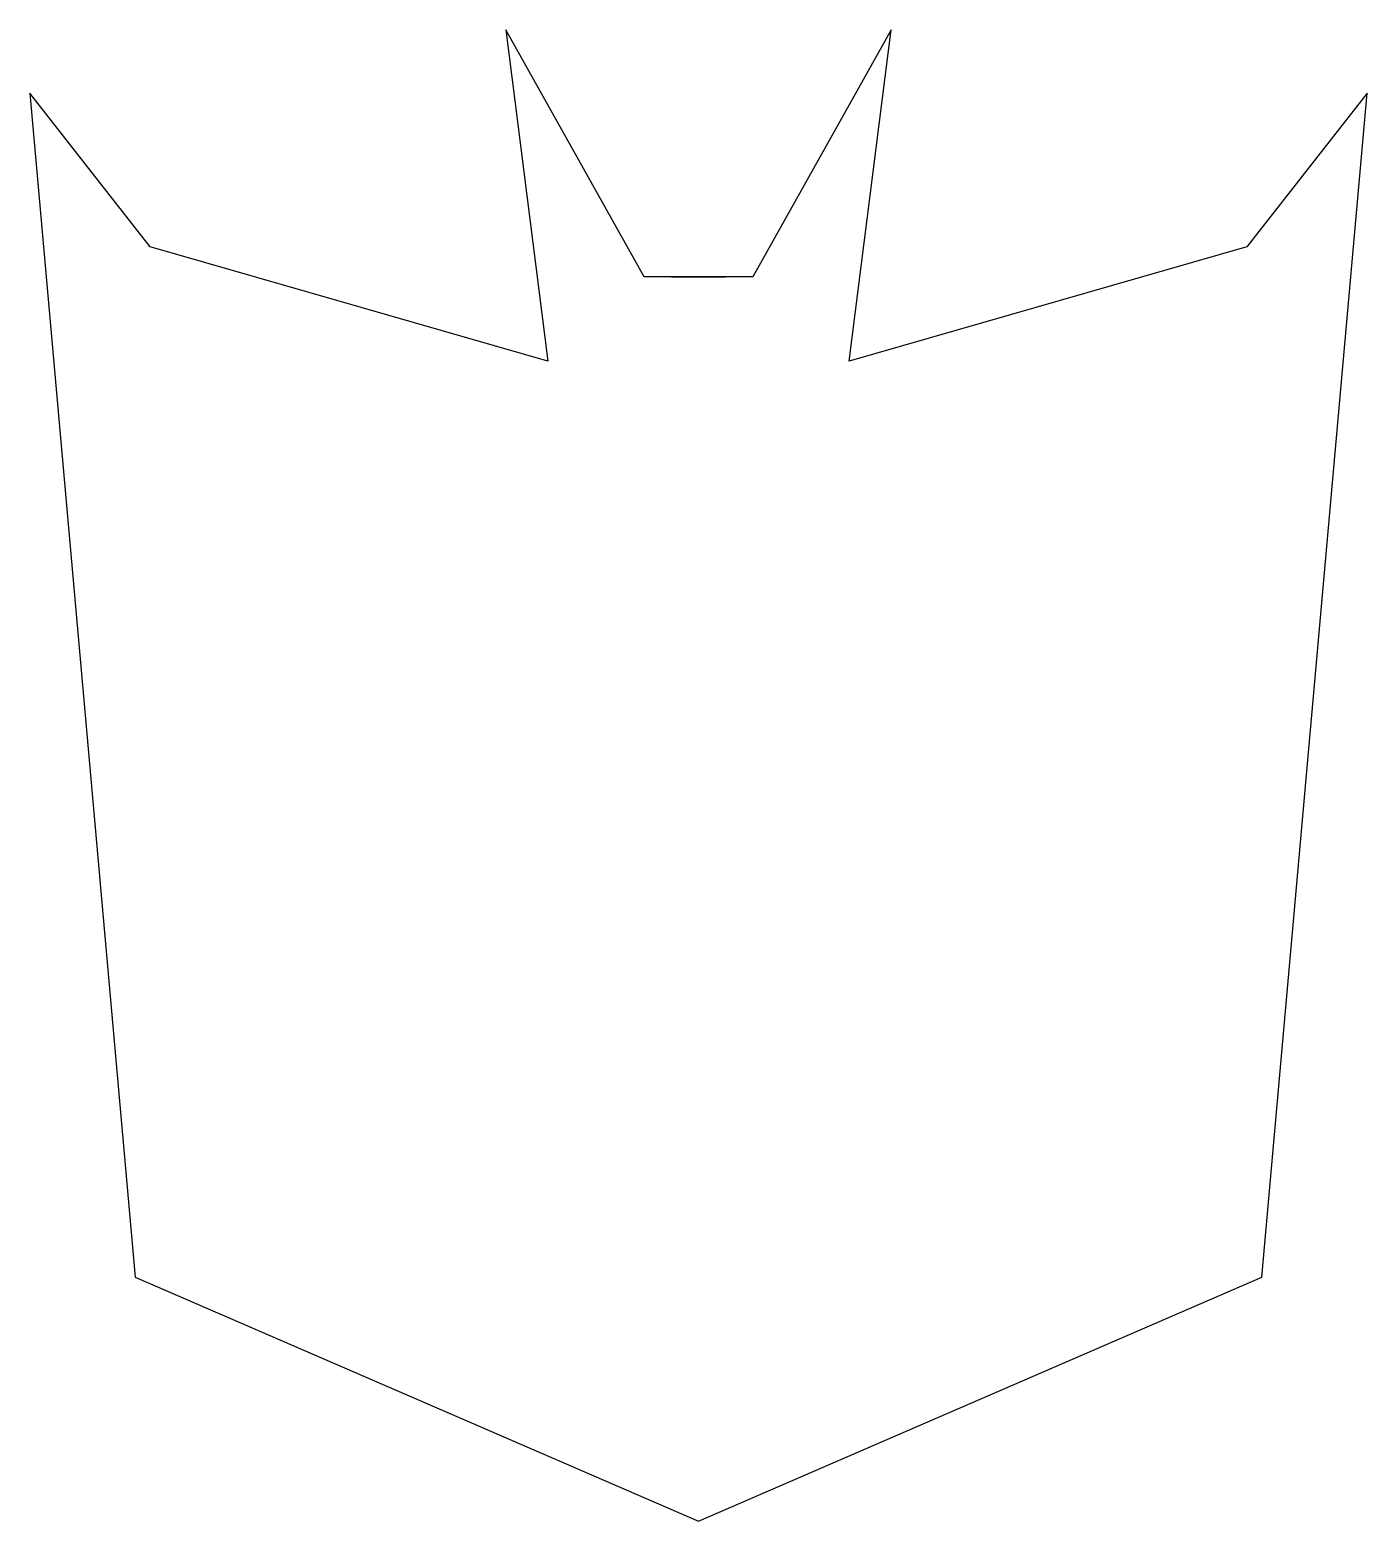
# Model space of a CAD drawing. Header units: centimetres. Extents: x -5.9 to 5.9, y -6.5 to 6.5.
import ezdxf

# ---------------------------------------------------------------- set-up
doc = ezdxf.new("R2010")
doc.units = ezdxf.units.CM
doc.header["$MEASUREMENT"] = 0
doc.layers.add('Camada 1', color=7, linetype='Continuous')

msp = doc.modelspace()

# ---------------------------------------------------------------- linework, layer by layer
at = {"layer": 'Camada 1'}
msp.add_open_spline([(-0.23813, 4.37885), (-0.23813, 4.37885), (0.47625, 4.37885), (0.47625, 4.37885), (0.47625, 4.37885), (0.47625, 4.37885), (1.69333, 6.54844), (1.69333, 6.54844), (1.69333, 6.54844), (1.69333, 6.54844), (1.32292, 3.63802), (1.32292, 3.63802), (1.32292, 3.63802), (1.32292, 3.63802), (4.81542, 4.64344), (4.81542, 4.64344), (4.81542, 4.64344), (4.81542, 4.64344), (5.87375, 5.99281), (5.87375, 5.99281), (5.87375, 5.99281), (5.87375, 5.99281), (4.94771, -4.40531), (4.94771, -4.40531), (4.94771, -4.40531), (4.94771, -4.40531), (0, -6.54844), (0, -6.54844), (0, -6.54844), (0, -6.54844), (-4.94771, -4.40531), (-4.94771, -4.40531), (-4.94771, -4.40531), (-4.94771, -4.40531), (-5.87375, 5.99281), (-5.87375, 5.99281), (-5.87375, 5.99281), (-5.87375, 5.99281), (-4.81542, 4.64344), (-4.81542, 4.64344), (-4.81542, 4.64344), (-4.81542, 4.64344), (-1.32292, 3.63802), (-1.32292, 3.63802), (-1.32292, 3.63802), (-1.32292, 3.63802), (-1.69333, 6.54844), (-1.69333, 6.54844), (-1.69333, 6.54844), (-1.69333, 6.54844), (-0.47625, 4.37885), (-0.47625, 4.37885), (-0.47625, 4.37885), (-0.47625, 4.37885), (0.23813, 4.37885), (0.23813, 4.37885), (0.23813, 4.37885), (0.23813, 4.37885), (-0.23813, 4.37885), (-0.23813, 4.37885)], degree=3, knots=[0, 0, 0, 0, 0.0625, 0.0625, 0.0625, 0.0625, 0.125, 0.125, 0.125, 0.125, 0.1875, 0.1875, 0.1875, 0.1875, 0.25, 0.25, 0.25, 0.25, 0.3125, 0.3125, 0.3125, 0.3125, 0.375, 0.375, 0.375, 0.375, 0.4375, 0.4375, 0.4375, 0.4375, 0.5, 0.5, 0.5, 0.5, 0.5625, 0.5625, 0.5625, 0.5625, 0.625, 0.625, 0.625, 0.625, 0.6875, 0.6875, 0.6875, 0.6875, 0.75, 0.75, 0.75, 0.75, 0.8125, 0.8125, 0.8125, 0.8125, 0.875, 0.875, 0.875, 0.875, 1, 1, 1, 1], dxfattribs=at)

doc.saveas('drawing.dxf')
